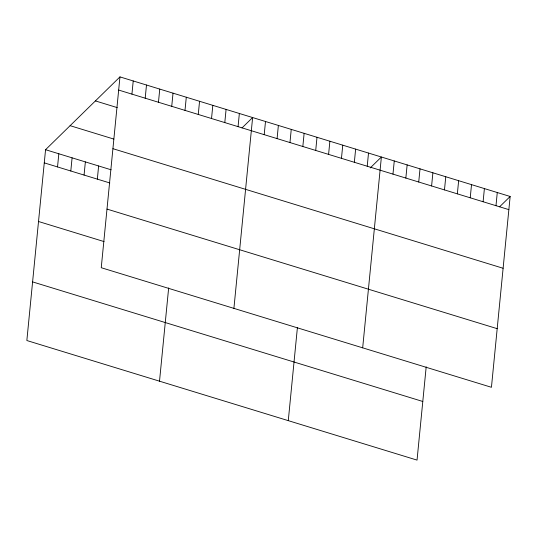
<?xml version="1.0" encoding="UTF-8"?>
<svg xmlns="http://www.w3.org/2000/svg" width="537" height="537" viewBox="0 0 537 537"><rect width="100%" height="100%" fill="white"/><g stroke="black" fill="none" stroke-linecap="round" stroke-linejoin="round"><path stroke-width="0.81" d="M119.959 76.892L101.245 267.715L491.442 387.298L510.15 196.475L119.959 76.892L45.558 149.702L26.85 340.525L417.041 460.108L426.19 366.852M57.533 166.933L58.828 153.763M70.803 171.001L72.092 157.831M84.067 175.069L85.363 161.899M97.338 179.13L98.627 165.967M131.934 94.123L133.223 80.959M145.198 98.19L146.487 85.021M158.462 102.258L159.757 89.088M171.733 106.326L173.021 93.156M184.997 110.387L186.292 97.217M159.516 381.183L168.658 287.926M198.267 114.455L199.556 101.285M211.531 118.523L212.82 105.353M224.795 122.584L226.09 109.42M238.066 126.651L239.354 113.482M233.91 308.379L252.625 117.549L242.019 127.927M264.211 134.666L265.5 121.496M277.085 138.613L278.374 125.443M289.96 142.553L291.249 129.39M302.834 146.5L304.13 133.33M288.282 420.646L297.424 327.389M315.716 150.447L317.005 137.277M328.59 154.394L329.879 141.224M341.465 158.341L342.754 145.171M354.339 162.288L355.635 149.118M367.221 166.235L368.51 153.065M362.676 347.835L381.384 157.012L370.228 167.933M392.97 174.122L394.265 160.959M405.844 178.069L407.14 164.906M418.726 182.016L420.015 168.846M431.6 185.963L432.889 172.793M444.475 189.91L445.77 176.74M457.356 193.857L458.645 180.687M470.231 197.804L471.52 184.634M483.105 201.751L484.394 188.581M495.98 205.698L497.275 192.528M499.551 206.846L510.15 196.475M118.664 90.062L508.861 209.638M95.405 100.916L117.254 107.615M70.112 125.671L113.81 139.07M112.918 148.689L503.109 268.265M45.558 149.702L111.112 169.793M44.269 162.872L109.823 182.956M106.997 209.088L497.188 328.671M38.523 221.499L104.071 241.59M32.596 281.898L422.794 401.481"/></g></svg>
